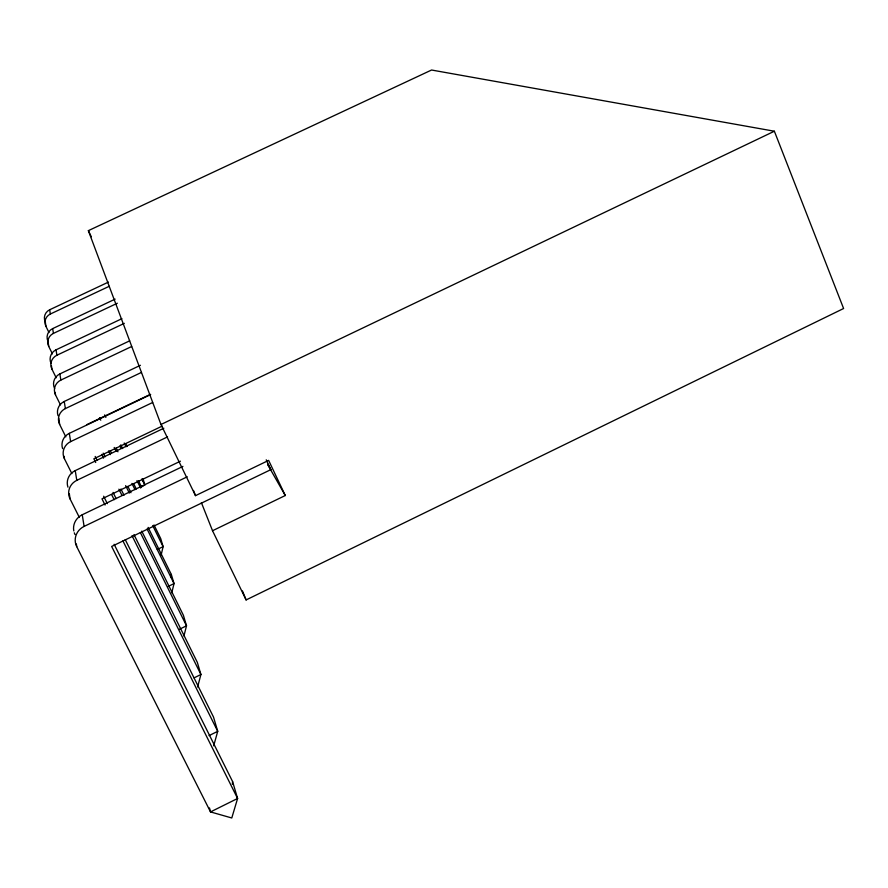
<?xml version="1.0" encoding="UTF-8"?>
<svg xmlns="http://www.w3.org/2000/svg" width="888" height="888" viewBox="0 0 888 888"><rect width="100%" height="100%" fill="white"/><g stroke="black" fill="none" stroke-linecap="round" stroke-linejoin="round"><path stroke-width="1.33" d="M232.367 784.204L232.578 781.54L114.141 544.3M171.073 577.156L171.317 574.436L148.096 527.383M142.746 481.496L143.012 478.743L144.899 485.126L141.858 478.932M161.039 555.422L163.114 546.664L160.728 538.605L154.001 524.963M171.784 592.795L174.037 583.594L171.317 574.436M183.927 636.008L186.513 625.807L183.405 615.295L141.769 531.124M197.602 686.99L200.921 674.503L197.325 662.337L133.955 534.576M213.675 745.82L217.727 731.324L213.509 717.06L125.252 539.638M209.046 735.608L217.727 731.324L122.921 540.892M194.039 677.877L200.921 674.503L132.012 535.653M179.42 629.27L186.513 625.807L140.404 532.656M246.109 599.933L843.6 308.513L774.369 131.224L431.568 70.019L88.367 230.647L160.972 424.497L195.504 495.648L268.642 460.395L285.281 495.526L212.532 530.735L246.109 599.933L242.468 590.964M167.821 586.613L174.037 583.594L147.086 529.026M266.222 459.84L270.862 469.63L111.655 546.453L237.596 798.479L231.779 817.981L210.523 811.921L76.734 546.653L76.357 543.967M157.276 549.483L163.114 546.664L152.714 525.585M73.804 530.946A15.34 14.674 -15.3 0 1 82.251 514.763L182.917 466.4M141.347 486.824L143.723 485.692M76.734 546.653A15.684 14.985 -15.7 0 1 84.105 526.406L187.268 476.789M162.227 426.085L93.862 458.785L95.704 462.504M67.954 487.168A14.042 13.509 -13.6 0 1 75.236 470.618L163.847 428.227M79.365 517.438L70.052 498.901A14.33 13.764 -14 0 1 76.79 480.353L167.543 436.896M180.431 461.183L101.987 498.845L105.062 505.028M86.924 424.597L150.416 394.339M62.604 448.64A12.954 12.51 -11.7 0 1 69.32 433.355L150.671 394.572M71.884 473.615L64.436 458.73A13.187 12.732 -12.2 0 1 70.629 441.614L152.636 402.508M160.972 424.497L774.369 131.224M58.031 415.684A12.01 11.644 -9.8 0 1 64.247 401.476L140.426 365.29M65.823 436.852L59.651 424.464A12.221 11.833 -10.2 0 1 65.379 408.58L141.447 372.427M51.127 363.503A10.501 10.223 -5.6 0 1 56.033 349.828L121.922 318.681M56.199 377.766L51.904 369.119A10.656 10.379 -6.1 0 1 56.899 355.233L124.32 323.354M54.623 388.5A11.2 10.889 -7.7 0 1 59.862 373.915L129.681 340.837M60.44 404.817L55.511 394.894A11.389 11.056 -8.2 0 1 60.85 380.086L131.635 346.52M48.984 332.534L45.932 326.362L45.31 321.944A9.324 9.113 -1.2 0 1 49.673 309.768L108.469 282.084M45.932 326.362A9.446 9.235 -1.7 0 1 50.35 314.019L109.224 286.291M52.425 353.89L48.74 346.453L48.041 341.492A9.879 9.635 -3.4 0 1 52.67 328.604L115.14 299.134M48.74 346.453A10.012 9.768 -4 0 1 53.424 333.389L117.327 303.23M267.61 463.913L270.862 469.63M267.688 464.613L285.281 495.526M95.194 456.432L97.047 460.151M113.042 492.396L116.117 498.601M111.699 494.738L114.163 499.7M103.652 496.214L107.348 503.663M110.201 450.605L111.422 453.08M127.928 486.513L130.98 492.707M108.491 450.893L110.334 454.612M125.641 485.625L129.315 493.062M103.186 453.135L105.028 456.854M120.946 489.033L124.009 495.227M101.676 454.401L103.519 458.13M118.892 489.177L121.967 495.393M120.812 444.844L122.644 448.562M138.528 480.852L141.581 487.068M104.662 414.896L105.883 417.382M119.913 445.898L121.134 448.373M136.996 480.608L140.659 488.045M116.117 448.074L117.949 451.792M133.844 484.038L136.286 488.999M99.545 417.704L100.766 420.191M114.208 447.463L116.051 451.193M131.935 483.427L134.998 489.632M125.93 443.956L127.151 446.442M124.22 443.023L126.052 446.742M88.367 230.647L91.309 236.763M201.398 502.664L212.532 530.735M193.484 490.487L195.504 495.648M232.578 781.54L237.596 798.479L210.523 811.921L209.49 807.936M49.673 309.768L50.35 314.019M52.67 328.604L53.424 333.389M56.033 349.828L56.899 355.233M59.862 373.915L60.85 380.086M64.247 401.476L65.379 408.58M69.32 433.355L70.629 441.614M75.236 470.618L76.79 480.353M82.251 514.763L84.105 526.406M51.437 365.756L51.904 369.119M55.156 392.341L55.511 394.894M58.786 418.326L59.651 424.464M64.091 456.277L64.436 458.73M69.353 493.85L70.052 498.901M75.047 534.576A15.34 14.674 -15.3 0 1 74.292 532.8"/></g></svg>
